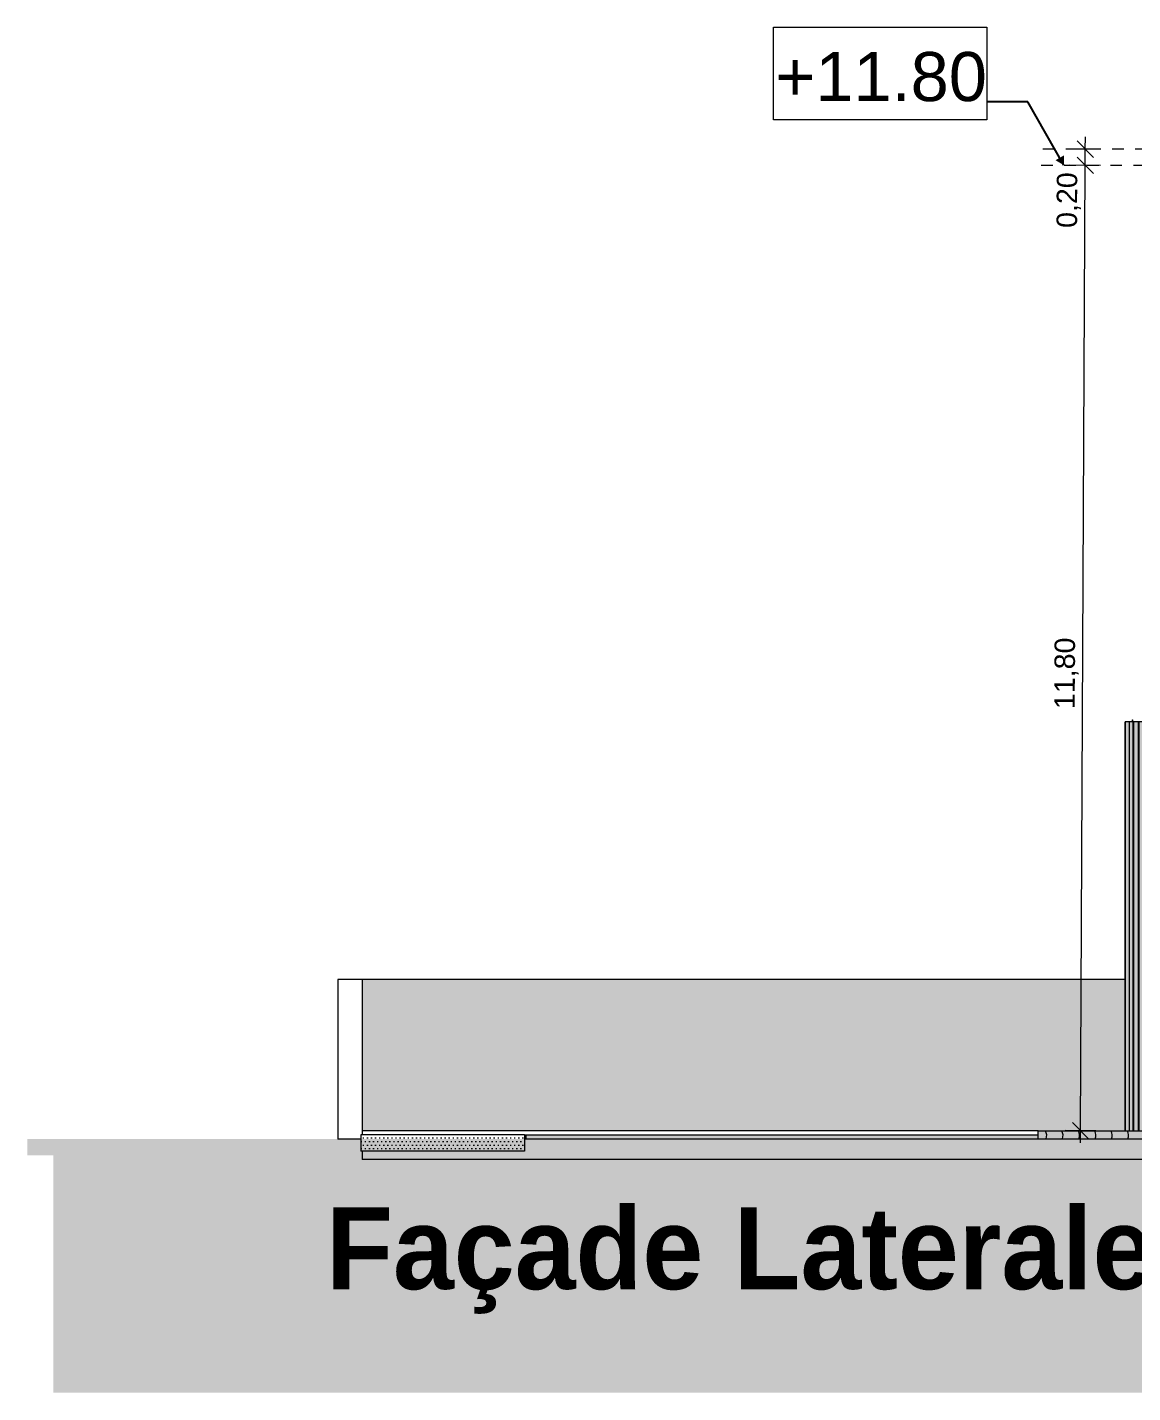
# Model space of a CAD drawing. Header units: millimetres. Extents: x 365175 to 2667127, y -330297 to -162108.
# Drawn here: x 2123184 to 2136690, y -330297 to -313611 of the extents above; entities that cross this region are included whole.
import ezdxf

# ---------------------------------------------------------------- set-up
doc = ezdxf.new("R2010")
doc.units = ezdxf.units.MM
doc.header["$MEASUREMENT"] = 0
doc.linetypes.add('Dashed', pattern=[282.222223, 141.111112, -141.111112])
doc.linetypes.add('Wipeout_Contour', pattern=[1000, 0, -1000])
for name, color, linetype in [('Cotations - 1_100', 7, 'Continuous'), ('Cotations - Altitudes & Niveaux', 7, 'Continuous'), ('Fenêtres ARCHICAD', 7, 'Continuous'), ('Sols_ Dalles', 7, 'Continuous'), ('TopoAlt', 7, 'Continuous')]:
    doc.layers.add(name, color=color, linetype=linetype)
doc.styles.add('STYLE_GENERE_4', font='')
doc.styles.add('STYLE_GENERE_5', font='')
doc.styles.add('STYLE_GENERE_7', font='')
doc.styles.get('STYLE_GENERE_4').set_extended_font_data('Arial')
doc.styles.get('STYLE_GENERE_5').set_extended_font_data('Agency FB', bold=True)
doc.styles.get('STYLE_GENERE_7').set_extended_font_data('Arial Unicode MS')
doc.dimstyles.new('STYLE_GENERE__5', dxfattribs={"dimtxt": 250, "dimasz": 190, "dimexe": 0.18, "dimexo": 0.0625, "dimgap": 0, "dimtad": 1, "dimlfac": 0.001, "dimzin": 0, "dimdsep": 46, "dimtxsty": 'STYLE_GENERE_4', "dimblk": 'ARROWHEAD_6', "dimblk1": 'ARROWHEAD_6', "dimblk2": 'ARROWHEAD_6', "dimcen": 0.09, "dimse1": 1, "dimse2": 1, "dimclrd": 5, "dimclre": 5, "dimclrt": 5, "dimazin": 0, "dimtfac": 1, "dimtdec": 4, "dimtmove": 0, "dimatfit": 3, "dimfxl": 0, "dimtolj": 1, "dimtzin": 0, "dimarcsym": 0})
doc.dimstyles.new('STYLE_GENERE__6', dxfattribs={"dimtxt": 0.18, "dimasz": 114, "dimexe": 0.18, "dimexo": 0.0625, "dimgap": 0, "dimtad": 0, "dimtih": 1, "dimtoh": 1, "dimdec": 4, "dimzin": 0, "dimdsep": 46, "dimcen": 0.09, "dimadec": 0, "dimazin": 0, "dimtfac": 1, "dimtdec": 4, "dimtmove": 0, "dimatfit": 3, "dimldrblk": 'ARROWHEAD_16', "dimfxl": 0, "dimtolj": 1, "dimtzin": 0, "dimarcsym": 0})
pattern_1 = [(0, (1963539.32, -327096.82), (0, 86.60254), [0, -50]), (0, (1963564.32, -327053.52), (0, 86.60254), [0, -50])]

# ---------------------------------------------------------------- blocks, each defined once
blk = doc.blocks.new('Élément de coupe_1302_3', base_point=(1963539, -327097))
at = {"layer": 'TopoAlt', "color": 211, "linetype": 'Continuous', "lineweight": 5, "true_color": 0xfe55ff}
for p, q in [((2127277, -325247), (2126977, -325247)), ((2126977, -325247), (2126977, -327197)), ((2127277, -325247), (2127277, -327147)), ((2127260, -327197), (2126977, -327197))]:
    blk.add_line(p, q, dxfattribs=at)
blk = doc.blocks.new('Élément de coupe_1303_3', base_point=(1963539, -327097))
at = {"layer": 'TopoAlt', "linetype": 'Continuous', "lineweight": 0, "true_color": 0x000000}
blk.add_hatch(color=18, dxfattribs=at).paths.add_polyline_path([(2127277, -325247), (2127277, -327097), (2136599, -327097), (2136599, -325247)])
at = {"layer": 'TopoAlt', "color": 190, "linetype": 'Continuous', "lineweight": 5, "true_color": 0x8002ff}
for p, q in [((2136599, -325247), (2127277, -325247)), ((2135535, -327097), (2127277, -327097))]:
    blk.add_line(p, q, dxfattribs=at)
blk = doc.blocks.new('Élément de coupe_1309_3', base_point=(1963539, -327097))
at = {"linetype": 'Continuous', "lineweight": 0, "true_color": 0x000000}
for points in [[(2136645, -327097), (2136696, -327097), (2136696, -322097), (2136645, -322097)], [(2136645, -322190), (2136645, -327097), (2136696, -327097), (2136696, -322097)], [(2136696, -322097), (2136696, -327097), (2136704, -327097), (2136704, -322097)], [(2136696, -322097), (2136696, -327097), (2136704, -327097), (2136704, -322097)], [(2136704, -327097), (2136759, -327097), (2136759, -322097), (2136704, -322097)], [(2136759, -322097), (2136759, -327097), (2136768, -327097), (2136768, -322097)], [(2136768, -327097), (2136946, -327097), (2136946, -322097), (2136768, -322097)], [(2136946, -322097), (2136786, -322390), (2136786, -327097), (2136946, -327097)], [(2136946, -327097), (2136954, -327097), (2136954, -322097), (2136946, -322097)], [(2136946, -327097), (2136954, -327097), (2136954, -322097), (2136946, -322097)], [(2136954, -327097), (2137009, -327097), (2137009, -322097), (2136954, -322097)], [(2137018, -322097), (2137009, -322097), (2137009, -327097), (2137018, -327097)], [(2137017, -322097), (2137018, -322131), (2137018, -322097)], [(2137018, -327097), (2137196, -327097), (2137196, -322097), (2137018, -322097)], [(2137018, -322097), (2137018, -322131), (2137058, -322131), (2137093, -322097)], [(2137036, -327097), (2137196, -327097), (2137196, -322097), (2137036, -322390)], [(2137196, -322097), (2137196, -327097), (2137204, -327097), (2137204, -322097)], [(2137196, -322097), (2137196, -327097), (2137204, -327097), (2137204, -322097)], [(2137204, -327097), (2137259, -327097), (2137259, -322097), (2137204, -322097)], [(2137268, -322097), (2137259, -322097), (2137259, -327097), (2137268, -327097)], [(2137268, -327097), (2137446, -327097), (2137446, -322097), (2137268, -322097)], [(2137286, -322390), (2137286, -327097), (2137446, -327097), (2137446, -322097), (2137372, -322097), (2137372, -322131), (2137427, -322131)], [(2137454, -322097), (2137446, -322097), (2137446, -327097), (2137454, -327097)], [(2137454, -322097), (2137446, -322097), (2137446, -327097), (2137454, -327097)], [(2137454, -327097), (2137509, -327097), (2137509, -322097), (2137454, -322097)], [(2137509, -322097), (2137509, -327097), (2137518, -327097), (2137518, -322097)], [(2137518, -327097), (2137696, -327097), (2137696, -322097), (2137518, -322097)], [(2137696, -322097), (2137536, -322390), (2137536, -327097), (2137696, -327097)], [(2137696, -327097), (2137704, -327097), (2137704, -322097), (2137696, -322097)], [(2137696, -327097), (2137704, -327097), (2137704, -322097), (2137696, -322097)], [(2137704, -327097), (2137759, -327097), (2137759, -322097), (2137704, -322097)], [(2137768, -322097), (2137759, -322097), (2137759, -327097), (2137768, -327097)], [(2137768, -327097), (2137946, -327097), (2137946, -322097), (2137768, -322097)], [(2137772, -322131), (2137858, -322131), (2137893, -322097), (2137772, -322097)], [(2137786, -322390), (2137786, -327097), (2137946, -327097), (2137946, -322097)], [(2137946, -322097), (2137946, -327097), (2137954, -327097), (2137954, -322097)], [(2137946, -322097), (2137946, -327097), (2137954, -327097), (2137954, -322097)], [(2137954, -327097), (2138009, -327097), (2138009, -322097), (2137954, -322097)], [(2138009, -322097), (2138009, -327097), (2138018, -327097), (2138018, -322097)], [(2138018, -327097), (2138196, -327097), (2138196, -322097), (2138018, -322097)], [(2138036, -322390), (2138036, -327097), (2138196, -327097), (2138196, -322097), (2138172, -322097), (2138172, -322131), (2138177, -322131)], [(2138196, -322097), (2138196, -327097), (2138204, -327097), (2138204, -322097)], [(2138196, -322097), (2138196, -327097), (2138204, -327097), (2138204, -322097)], [(2138204, -327097), (2138259, -327097), (2138259, -322097), (2138204, -322097)], [(2138259, -322097), (2138259, -327097), (2138268, -327097), (2138268, -322097)], [(2138267, -322097), (2138268, -322115), (2138268, -322121), (2138268, -322097)], [(2138268, -327097), (2138446, -327097), (2138446, -322097), (2138268, -322097)], [(2138268, -322097), (2138268, -322121), (2138293, -322097)], [(2138286, -327097), (2138446, -327097), (2138446, -322097), (2138286, -322390)], [(2138446, -322097), (2138446, -327097), (2138454, -327097), (2138454, -322097)], [(2138446, -322097), (2138446, -327097), (2138454, -327097), (2138454, -322097)], [(2138454, -327097), (2138509, -327097), (2138509, -322097), (2138454, -322097)], [(2138509, -322097), (2138509, -327097), (2138518, -327097), (2138518, -322097)], [(2138518, -327097), (2138696, -327097), (2138696, -322097), (2138518, -322097)], [(2138536, -322390), (2138536, -327097), (2138696, -327097), (2138696, -322097)], [(2138572, -322097), (2138572, -322131), (2138658, -322131), (2138693, -322097)], [(2138696, -322097), (2138696, -327097), (2138704, -327097), (2138704, -322097)], [(2138696, -322097), (2138696, -327097), (2138704, -327097), (2138704, -322097)], [(2138704, -327097), (2138759, -327097), (2138759, -322097), (2138704, -322097)], [(2138759, -322097), (2138759, -327097), (2138768, -327097), (2138768, -322097)], [(2138768, -327097), (2138946, -327097), (2138946, -322097), (2138768, -322097)], [(2138786, -322390), (2138786, -327097), (2138946, -327097), (2138946, -322097)], [(2138946, -322097), (2138946, -327097), (2138954, -327097), (2138954, -322097)], [(2138946, -322097), (2138946, -327097), (2138954, -327097), (2138954, -322097)], [(2138954, -327097), (2139009, -327097), (2139009, -322097), (2138954, -322097)], [(2139009, -322097), (2139009, -327097), (2139018, -327097), (2139018, -322097)], [(2139018, -322097), (2139017, -322097), (2139018, -322131)], [(2139018, -327097), (2139196, -327097), (2139196, -322097), (2139018, -322097)], [(2139018, -322097), (2139018, -322131), (2139058, -322131), (2139093, -322097)], [(2139196, -322097), (2139036, -322390), (2139036, -327097), (2139196, -327097)], [(2139196, -322097), (2139196, -327097), (2139204, -327097), (2139204, -322097)], [(2139196, -322097), (2139196, -327097), (2139204, -327097), (2139204, -322097)], [(2139204, -327097), (2139259, -327097), (2139259, -322097), (2139204, -322097)], [(2139259, -322097), (2139259, -327097), (2139268, -327097), (2139268, -322097)], [(2139268, -327097), (2139446, -327097), (2139446, -322097), (2139268, -322097)], [(2139427, -322131), (2139286, -322390), (2139286, -327097), (2139446, -327097), (2139446, -322097), (2139372, -322097), (2139372, -322131)], [(2139446, -322097), (2139446, -327097), (2139454, -327097), (2139454, -322097)], [(2139446, -322097), (2139446, -327097), (2139454, -327097), (2139454, -322097)], [(2139454, -327097), (2139509, -327097), (2139509, -322097), (2139454, -322097)], [(2139509, -322097), (2139509, -327097), (2139518, -327097), (2139518, -322097)], [(2139518, -322097), (2139518, -327097), (2139607, -327097), (2139607, -322097)], [(2139518, -327097), (2139607, -327097), (2139607, -322097), (2139593, -322097), (2139518, -322227)], [(2139518, -322228), (2139518, -327097), (2139518, -327097), (2139518, -322227)]]:
    blk.add_hatch(color=18, dxfattribs=at).paths.add_polyline_path(points)
at = {"color": 7, "linetype": 'Continuous', "lineweight": 5}
for p, q in [((2136645, -322097), (2136645, -327097)), ((2136696, -322097), (2136645, -322097)), ((2136696, -327097), (2136696, -322097)), ((2136704, -322097), (2136696, -322097)), ((2136704, -327097), (2136704, -322097)), ((2136759, -322097), (2136704, -322097)), ((2136759, -327097), (2136759, -322097)), ((2136768, -322097), (2136759, -322097)), ((2136768, -327097), (2136768, -322097)), ((2136835, -322097), (2136768, -322097)), ((2136946, -322097), (2136835, -322097)), ((2136946, -327097), (2136946, -322097)), ((2136954, -322097), (2136946, -322097)), ((2136954, -327097), (2136954, -322097)), ((2137009, -322097), (2136954, -322097)), ((2137009, -327097), (2137009, -322097)), ((2137017, -322097), (2137009, -322097)), ((2137018, -327097), (2137018, -322097)), ((2137196, -322097), (2137093, -322097)), ((2137196, -327097), (2137196, -322097)), ((2137204, -322097), (2137196, -322097)), ((2137204, -327097), (2137204, -322097)), ((2137259, -322097), (2137204, -322097)), ((2137259, -327097), (2137259, -322097)), ((2137268, -322097), (2137259, -322097)), ((2137268, -327097), (2137268, -322097)), ((2137376, -322097), (2137268, -322097)), ((2137446, -327097), (2137446, -322097)), ((2137454, -322097), (2137447, -322097)), ((2137454, -327097), (2137454, -322097)), ((2137509, -322097), (2137454, -322097)), ((2137509, -327097), (2137509, -322097)), ((2137518, -322097), (2137509, -322097)), ((2137518, -327097), (2137518, -322097)), ((2137696, -322097), (2137518, -322097)), ((2137696, -327097), (2137696, -322097)), ((2137704, -322097), (2137696, -322097)), ((2137704, -327097), (2137704, -322097)), ((2137759, -322097), (2137704, -322097)), ((2137759, -327097), (2137759, -322097)), ((2137768, -322097), (2137759, -322097)), ((2137768, -327097), (2137768, -322097)), ((2137776, -322097), (2137768, -322097)), ((2137946, -322097), (2137893, -322097)), ((2137946, -327097), (2137946, -322097)), ((2137954, -322097), (2137946, -322097)), ((2137954, -327097), (2137954, -322097)), ((2138009, -322097), (2137954, -322097)), ((2138009, -327097), (2138009, -322097)), ((2138018, -322097), (2138009, -322097)), ((2138018, -327097), (2138018, -322097)), ((2138176, -322097), (2138018, -322097)), ((2138196, -327097), (2138196, -322097)), ((2138204, -322097), (2138197, -322097)), ((2138204, -327097), (2138204, -322097)), ((2138259, -322097), (2138204, -322097)), ((2138259, -327097), (2138259, -322097)), ((2138267, -322097), (2138259, -322097)), ((2138268, -327097), (2138268, -322097)), ((2138446, -322097), (2138293, -322097)), ((2138446, -327097), (2138446, -322097)), ((2138454, -322097), (2138446, -322097)), ((2138454, -327097), (2138454, -322097)), ((2138509, -322097), (2138454, -322097)), ((2138509, -327097), (2138509, -322097)), ((2138518, -322097), (2138509, -322097)), ((2138518, -327097), (2138518, -322097)), ((2138576, -322097), (2138518, -322097)), ((2138696, -322097), (2138693, -322097)), ((2138696, -327097), (2138696, -322097)), ((2138704, -322097), (2138696, -322097)), ((2138704, -327097), (2138704, -322097)), ((2138759, -322097), (2138704, -322097)), ((2138759, -327097), (2138759, -322097)), ((2138768, -322097), (2138759, -322097)), ((2138768, -327097), (2138768, -322097)), ((2138946, -322097), (2138768, -322097)), ((2138946, -327097), (2138946, -322097)), ((2138954, -322097), (2138946, -322097)), ((2138954, -327097), (2138954, -322097)), ((2139009, -322097), (2138954, -322097)), ((2139009, -327097), (2139009, -322097)), ((2139017, -322097), (2139009, -322097)), ((2139018, -327097), (2139018, -322097)), ((2139196, -322097), (2139093, -322097)), ((2139196, -327097), (2139196, -322097)), ((2139204, -322097), (2139196, -322097)), ((2139204, -327097), (2139204, -322097)), ((2139259, -322097), (2139204, -322097)), ((2139259, -327097), (2139259, -322097)), ((2139268, -322097), (2139259, -322097)), ((2139268, -327097), (2139268, -322097)), ((2139376, -322097), (2139268, -322097)), ((2139446, -327097), (2139446, -322097)), ((2139454, -322097), (2139447, -322097)), ((2139454, -327097), (2139454, -322097)), ((2139509, -322097), (2139454, -322097)), ((2139509, -327097), (2139509, -322097)), ((2139518, -322097), (2139509, -322097)), ((2139518, -327097), (2139518, -322097)), ((2139607, -322097), (2139518, -322097))]:
    blk.add_line(p, q, dxfattribs=at)
blk = doc.blocks.new('Élément de coupe_1310_3', base_point=(1963539, -327097))
at = {"linetype": 'Continuous', "lineweight": 0, "true_color": 0x000000}
for points in [[(2136600, -327097), (2136645, -327097), (2136645, -322097), (2136600, -322097)], [(2136613, -322350), (2136600, -322372), (2136600, -327097), (2136645, -327097), (2136645, -322348)]]:
    blk.add_hatch(color=18, dxfattribs=at).paths.add_polyline_path(points)
at = {"color": 7, "linetype": 'Continuous', "lineweight": 5}
for p in [(2136600, -327097), (2136645, -322097)]:
    blk.add_line(p, (2136600, -322097), dxfattribs=at)
blk = doc.blocks.new('Élément de coupe_1317_3', base_point=(1963539, -327097))
at = {"layer": 'Fenêtres ARCHICAD', "linetype": 'Continuous', "lineweight": 0, "true_color": 0x000000}
for points in [[(2136688, -322072), (2136688, -322097), (2136690, -322097), (2136690, -322072)], [(2136688, -322072), (2136688, -322097), (2136690, -322097), (2136690, -322072)], [(2136688, -322072), (2136688, -322072), (2136688, -322097), (2136688, -322097)], [(2136688, -322072), (2136688, -322072), (2136688, -322097), (2136688, -322097)]]:
    blk.add_hatch(color=18, dxfattribs=at).paths.add_polyline_path(points)
at = {"layer": 'Fenêtres ARCHICAD', "color": 7, "linetype": 'Continuous', "lineweight": 5}
for p, q in [((2136688, -322072), (2136688, -322097)), ((2136688, -322097), (2136688, -322072)), ((2136688, -322072), (2136690, -322072)), ((2136688, -322072), (2136688, -322072))]:
    blk.add_line(p, q, dxfattribs=at)
blk = doc.blocks.new('Élément de coupe_1318_3', base_point=(1963539, -327097))
at = {"layer": 'Fenêtres ARCHICAD', "linetype": 'Continuous', "lineweight": 0, "true_color": 0x000000}
for points in [[(2136687, -322072), (2136686, -322072), (2136686, -322097), (2136687, -322097)], [(2136687, -322072), (2136686, -322072), (2136686, -322097), (2136687, -322097)], [(2136687, -322072), (2136687, -322097), (2136688, -322097), (2136688, -322072)], [(2136687, -322072), (2136687, -322097), (2136688, -322097), (2136688, -322072)]]:
    blk.add_hatch(color=18, dxfattribs=at).paths.add_polyline_path(points)
at = {"layer": 'Fenêtres ARCHICAD', "color": 7, "linetype": 'Continuous', "lineweight": 5}
for p, q in [((2136686, -322072), (2136686, -322097)), ((2136687, -322072), (2136686, -322072)), ((2136687, -322097), (2136687, -322072)), ((2136687, -322072), (2136688, -322072))]:
    blk.add_line(p, q, dxfattribs=at)
blk = doc.blocks.new('Élément de coupe_1319_3', base_point=(1963539, -327097))
at = {"linetype": 'Continuous', "lineweight": 0, "true_color": 0x000000}
blk.add_hatch(color=18, dxfattribs=at).paths.add_polyline_path([(2136599, -327097), (2136600, -327097), (2136600, -322097), (2136599, -322097)])
blk.add_hatch(color=18, dxfattribs=at).paths.add_polyline_path([(2136599, -327097), (2136600, -327097), (2136600, -322097), (2136599, -322097)])
at = {"color": 7, "linetype": 'Continuous', "lineweight": 5}
for p in [(2136599, -327097), (2136600, -322097)]:
    blk.add_line(p, (2136599, -322097), dxfattribs=at)
blk = doc.blocks.new('*X1587', base_point=(1963539, -327097))
at = {"layer": 'Sols_ Dalles', "color": 7, "linetype": 'Continuous', "lineweight": 5}
for centre in [(2135524, -327154), (2135524, -327154), (2135724, -327154), (2135724, -327154), (2135924, -327154), (2135924, -327154), (2136124, -327154), (2136124, -327154), (2136324, -327154), (2136324, -327154), (2136524, -327154), (2136524, -327154)]:
    blk.add_arc(centre, 115, 338.4199, 29.8826, dxfattribs=at)
blk = doc.blocks.new('Élément de coupe_1320_3', base_point=(1963539, -327097))
at = {"layer": 'Sols_ Dalles', "linetype": 'Continuous', "lineweight": 0, "true_color": 0x000000}
blk.add_hatch(color=18, dxfattribs=at).paths.add_polyline_path([(2135535, -327097), (2135535, -327197), (2224350, -327197), (2224350, -327097)])
at = {"layer": 'Sols_ Dalles', "color": 250, "linetype": 'Continuous', "lineweight": 5, "true_color": 0x1f1f1f}
for p, q in [((2135535, -327097), (2224350, -327097)), ((2135535, -327197), (2135535, -327097))]:
    blk.add_line(p, q, dxfattribs=at)
at = {"layer": 'Sols_ Dalles', "lineweight": 0}
blk.add_blockref('*X1587', (1963539, -327097), dxfattribs=at)
blk = doc.blocks.new('Élément de coupe_1334_3', base_point=(1963539, -327097))
at = {"color": 254, "linetype": 'Wipeout_Contour', "lineweight": 0, "ltscale": 8857809.030067515}
blk.add_wipeout([(2252939, -327197), (2127277, -327197), (2127277, -327447), (2252939, -327447)], dxfattribs=at)
at = {"linetype": 'Continuous', "lineweight": 5, "true_color": 0x00e7c4}
h = blk.add_hatch(dxfattribs=at)
h.set_pattern_fill('Plâtre_0003', color=120, style=0, pattern_type=2)
h.set_pattern_definition(pattern_1)
h.paths.add_polyline_path([(2252939, -327197), (2127277, -327197), (2127277, -327447), (2252939, -327447)])
at = {"color": 7, "linetype": 'Continuous', "lineweight": 5}
for p, q in [((2127277, -327197), (2127277, -327447)), ((2252939, -327197), (2127277, -327197)), ((2252939, -327447), (2127277, -327447))]:
    blk.add_line(p, q, dxfattribs=at)
blk = doc.blocks.new('Élément de coupe_1356_3', base_point=(1963539, -327097))
at = {"linetype": 'Continuous', "lineweight": 0, "true_color": 0x000000}
for points in [[(2129277, -327147), (2129260, -327147), (2129260, -327197), (2129277, -327197)], [(2135535, -327147), (2129277, -327147), (2129277, -327197), (2135535, -327197)], [(2129277, -327147), (2129277, -327147), (2135535, -327147), (2135535, -327147)]]:
    blk.add_hatch(color=18, dxfattribs=at).paths.add_polyline_path(points)
at = {"color": 254, "linetype": 'Wipeout_Contour', "lineweight": 0, "ltscale": 8613089.106259506}
blk.add_wipeout([(2127260, -327347), (2129260, -327347), (2129260, -327147), (2127260, -327147)], dxfattribs=at)
at = {"linetype": 'Continuous', "lineweight": 5, "true_color": 0x00e7c4}
h = blk.add_hatch(dxfattribs=at)
h.set_pattern_fill('Plâtre_0003', color=120, style=0, pattern_type=2)
h.set_pattern_definition(pattern_1)
h.paths.add_polyline_path([(2127260, -327347), (2129260, -327347), (2129260, -327147), (2127260, -327147)])
at = {"color": 7, "linetype": 'Continuous', "lineweight": 5}
for p, q in [((2127260, -327147), (2127260, -327197)), ((2127277, -327147), (2127260, -327147)), ((2127260, -327197), (2127260, -327347)), ((2129260, -327147), (2127277, -327147)), ((2129260, -327147), (2129277, -327147)), ((2129260, -327147), (2129260, -327347)), ((2129277, -327147), (2135535, -327147)), ((2129277, -327197), (2129277, -327147)), ((2129260, -327347), (2127260, -327347))]:
    blk.add_line(p, q, dxfattribs=at)
blk = doc.blocks.new('*D1757', base_point=(1963539, -327097))
at = {"layer": 'Cotations - 1_100', "color": 5, "linetype": 'Continuous', "lineweight": 5}
for p, q in [((2136210, -315399), (2136011, -315198)), ((2136053, -327094), (2136110, -315298)), ((2135953, -326994), (2136152, -327195)), ((2136240, -327095), (2135865, -327093)), ((2136052, -327244), (2136053, -327094))]:
    blk.add_line(p, q, dxfattribs=at)
at = {"layer": 'Cotations - 1_100', "color": 5, "lineweight": 5, "char_height": 250, "attachment_point": 7, "rotation": 89.722, "style": 'STYLE_GENERE_4'}
for s, insert in [('\\A1;{\\pql;\\fArial|b0|i0|c0|p38;0,20}', (2136056, -316063)), ('\\A1;{\\pql;\\fArial|b0|i0|c0|p38;11,80}', (2136028, -321943))]:
    blk.add_mtext(s, dxfattribs=dict(at, insert=insert))
blk = doc.blocks.new('ARROWHEAD_6')
at = {"color": 0, "linetype": 'Continuous', "lineweight": 0}
for p, q in [((0, 0), (-1, 0)), ((-0.5, -0.5), (0.5, 0.5))]:
    blk.add_line(p, q, dxfattribs=at)
blk = doc.blocks.new('*D1758', base_point=(1963539, -327097))
at = {"layer": 'Cotations - 1_100', "color": 5, "linetype": 'Continuous', "lineweight": 5}
for p, q in [((2136012, -314999), (2136211, -315200)), ((2136111, -315099), (2136112, -314949)), ((2136299, -315100), (2135924, -315098)), ((2136210, -315399), (2136011, -315198)), ((2136110, -315298), (2136111, -315099)), ((2136298, -315299), (2135923, -315297)), ((2136053, -327094), (2136110, -315298))]:
    blk.add_line(p, q, dxfattribs=at)
blk = doc.blocks.new('ARROWHEAD_16')
at = {"linetype": 'Continuous', "lineweight": 0}
blk.add_hatch(color=0, dxfattribs=at).paths.add_polyline_path([(-0.9093, 0.525), (0, 0), (-0.9093, -0.525)])
at = {"color": 0, "linetype": 'Continuous', "lineweight": 0}
blk.add_line((0, 0), (-1, 0), dxfattribs=at)

msp = doc.modelspace()

# ---------------------------------------------------------------- linework, layer by layer
at = {"color": 12, "linetype": 'Dashed', "lineweight": 5, "true_color": 0xcc0000}
for p, q in [((2135592.493, -315096.824), (2151949.892, -315096.824)), ((2135571.28, -315295.611), (2151928.679, -315295.611))]:
    msp.add_line(p, q, dxfattribs=at)
at = {"layer": 'Cotations - Altitudes & Niveaux', "color": 176, "linetype": 'Continuous', "lineweight": 5, "true_color": 0x000066, "flags": 128}
msp.add_lwpolyline([(2132300.182, -313610.533), (2134909.132, -313610.533), (2134909.132, -314739.945), (2132300.182, -314739.945)], close=True, dxfattribs=at)

# ---------------------------------------------------------------- block references
at = {"lineweight": 0}
for name in ['Élément de coupe_1319_3', 'Élément de coupe_1310_3', 'Élément de coupe_1309_3']:
    msp.add_blockref(name, (1963539.321, -327096.824), dxfattribs=at)
at = {"layer": 'Fenêtres ARCHICAD', "lineweight": 0}
for name in ['Élément de coupe_1318_3', 'Élément de coupe_1317_3']:
    msp.add_blockref(name, (1963539.321, -327096.824), dxfattribs=at)
at = {"layer": 'Sols_ Dalles', "lineweight": 0}
msp.add_blockref('Élément de coupe_1320_3', (1963539.321, -327096.824), dxfattribs=at)
at = {"layer": 'TopoAlt', "lineweight": 0}
for name in ['Élément de coupe_1302_3', 'Élément de coupe_1303_3']:
    msp.add_blockref(name, (1963539.321, -327096.824), dxfattribs=at)

# ---------------------------------------------------------------- texts
at = {"layer": 'Cotations - 1_100', "color": 14, "linetype": 'Continuous', "lineweight": 5, "true_color": 0x990000, "insert": (2126834.598, -328032.253), "char_height": 1000, "attachment_point": 1, "style": 'STYLE_GENERE_5'}
msp.add_mtext('\\A1;{\\pql;\\fAgency FB|b1|i0|c0|p34;Fa\\fAgency FB|b1|i0|c0|p34;ç\\fAgency FB|b1|i0|c0|p34;ade \\fAgency FB|b1|i0|c0|p34;Laterale Gauche}', dxfattribs=at)
at = {"layer": 'Cotations - Altitudes & Niveaux', "color": 7, "linetype": 'Continuous', "lineweight": 5, "insert": (2134909.132, -314520.869), "char_height": 600, "attachment_point": 9, "style": 'STYLE_GENERE_7'}
msp.add_mtext('\\A1;{\\pqr;\\fArial Unicode MS|b0|i0|c0|p34;+1\\fArial Unicode MS|b0|i0|c0|p34;1.80}', dxfattribs=at)

# ---------------------------------------------------------------- leaders
at = {"layer": 'Cotations - Altitudes & Niveaux', "color": 176, "linetype": 'Continuous', "lineweight": 5, "true_color": 0x000066, "annotation_type": 0, "has_hookline": 1, "hookline_direction": 1, "text_width": 2504.203}
msp.add_leader([(2135850.002, -315295.611), (2135409.132, -314520.869), (2134909.132, -314520.869)], dimstyle='STYLE_GENERE__6', dxfattribs=at)

# ---------------------------------------------------------------- next in the draw order: block references
at = {"lineweight": 0}
msp.add_blockref('Élément de coupe_1334_3', (1963539.321, -327096.824), dxfattribs=at)

# ---------------------------------------------------------------- next in the draw order: block references
msp.add_blockref('Élément de coupe_1356_3', (1963539.321, -327096.824), dxfattribs=at)

# ---------------------------------------------------------------- next in the draw order: hatches: boundary and pattern name
at = {"linetype": 'Continuous', "lineweight": 5}
for color, points in [(7, [(2123184.059, -327196.824), (2255449.149, -327196.824), (2255449.149, -327396.824), (2123184.059, -327396.824)]), (255, [(2123501.244, -327196.824), (2259970.347, -327196.824), (2259970.347, -330296.824), (2123501.244, -330296.824)])]:
    msp.add_hatch(color=color, dxfattribs=at).paths.add_polyline_path(points)

# ---------------------------------------------------------------- next in the draw order: dimensions: what is measured, and where the dimension line sits
at = {"layer": 'Cotations - 1_100', "color": 5, "linetype": 'Continuous', "lineweight": 5}
for base, p1, p2, picture, middle in [((2136111.059, -315099.341), (2135571.28, -315295.611), (2135592.493, -315096.824), '*D1758', (2135932.959, -315737.81)), ((2136110.094, -315298.226), (2136599.098, -327096.824), (2135571.28, -315295.611), '*D1757', (2135904.886, -321522.775))]:
    dim = msp.add_linear_dim(base=base, p1=p1, p2=p2, angle=89.7219594, dimstyle='STYLE_GENERE__5', dxfattribs=at)
    dim.commit()
    dim.dimension.update_dxf_attribs({"geometry": picture, "text_midpoint": middle, "dimtype": 160, "text_rotation": 89.7219594})

doc.saveas('drawing.dxf')
